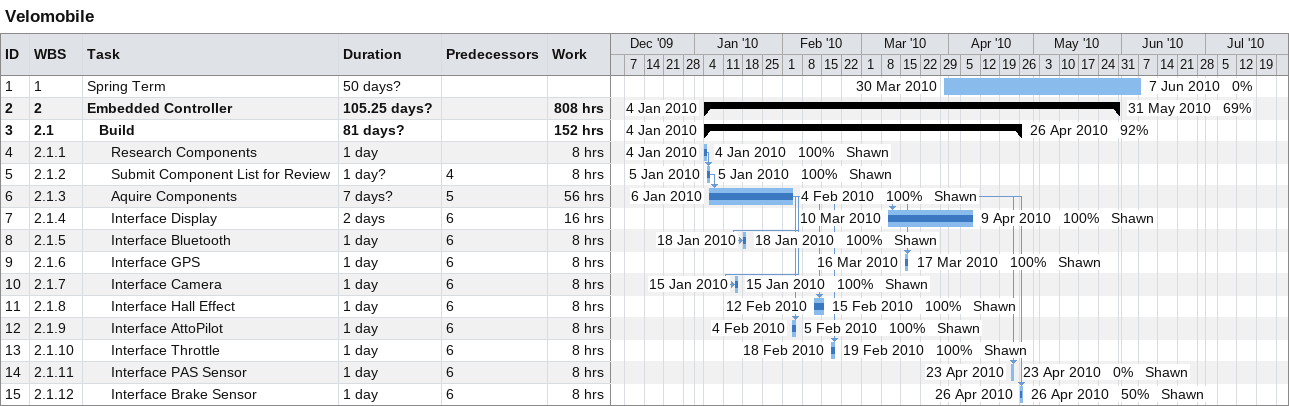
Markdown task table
Velomobile

| ID | WBS | Task | Duration | Start | Finish | Predecessors | Resources | % complete | Work (h) |
|---|---|---|---|---|---|---|---|---|---|
| 1 | 1 | Spring Term | 50d? | 2010-03-30 | 2010-06-07 |  |  | 0 |  |
| 2 | 2 | **Embedded Controller** | 105.25d? | 2010-01-04 | 2010-05-31 |  |  | 69 | 808 |
| 3 | 2.1 | **Build** | 81d? | 2010-01-04 | 2010-04-26 |  |  | 92 | 152 |
| 4 | 2.1.1 | Research Components | 1d | 2010-01-04 | 2010-01-04 |  | Shawn | 100 | 8 |
| 5 | 2.1.2 | Submit Component List for Review | 1d? | 2010-01-05 | 2010-01-05 | 4 | Shawn | 100 | 8 |
| 6 | 2.1.3 | Aquire Components | 7d? | 2010-01-06 | 2010-02-04 | 5 | Shawn | 100 | 56 |
| 7 | 2.1.4 | Interface Display | 2d | 2010-03-10 | 2010-04-09 | 6 | Shawn | 100 | 16 |
| 8 | 2.1.5 | Interface Bluetooth | 1d | 2010-01-18 | 2010-01-18 | 6 | Shawn | 100 | 8 |
| 9 | 2.1.6 | Interface GPS | 1d | 2010-03-16 | 2010-03-17 | 6 | Shawn | 100 | 8 |
| 10 | 2.1.7 | Interface Camera | 1d | 2010-01-15 | 2010-01-15 | 6 | Shawn | 100 | 8 |
| 11 | 2.1.8 | Interface Hall Effect | 1d | 2010-02-12 | 2010-02-15 | 6 | Shawn | 100 | 8 |
| 12 | 2.1.9 | Interface AttoPilot | 1d | 2010-02-04 | 2010-02-05 | 6 | Shawn | 100 | 8 |
| 13 | 2.1.10 | Interface Throttle | 1d | 2010-02-18 | 2010-02-19 | 6 | Shawn | 100 | 8 |
| 14 | 2.1.11 | Interface PAS Sensor | 1d | 2010-04-23 | 2010-04-23 | 6 | Shawn | 0 | 8 |
| 15 | 2.1.12 | Interface Brake Sensor | 1d | 2010-04-26 | 2010-04-26 | 6 | Shawn | 50 | 8 |
